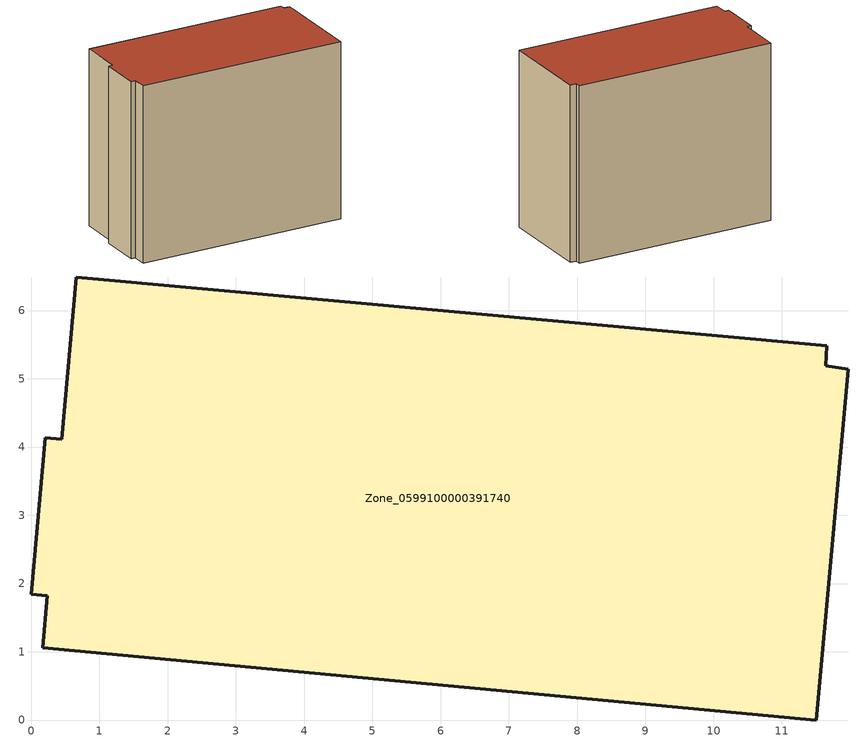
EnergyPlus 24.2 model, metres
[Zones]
Zone_0599100000391740
 floor ground (C_G): 0.17,1.06 0.24,1.82 0,1.84 0.21,4.13 0.45,4.11 0.67,6.49 11.66,5.49 11.64,5.19 11.97,5.14 11.51,0 z0
 wall outside (C_F): 0.24,1.82 0.17,1.06 11.51,0 11.97,5.14 11.64,5.19 11.66,5.49 0.67,6.49 0.45,4.11 0.21,4.13 0,1.84 0.24,1.82 z0:9.63
 roof outside (C_R): 11.66,5.49 0.67,6.49 0.45,4.11 0.21,4.13 0,1.84 0.24,1.82 0.17,1.06 11.51,0 11.97,5.14 11.64,5.19 z9.63
[BUILDING]
Pand.0599100000391740: North Axis=0; Terrain=City; Loads Convergence Tolerance Value=0.04; Temperature Convergence Tolerance Value=0.4; Solar Distribution=FullExterior; Maximum Number of Warmup Days=25; Minimum Number of Warmup Days=1
[Site:Location]
Rotterdam.The.Hague.AP_ZH_NLD Design_Conditions: Latitude=51.96; Longitude=4.45; Time Zone=1; Elevation=-4.5
[SITE:GROUNDTEMPERATURE:BUILDINGSURFACE]
18, 18, 18, 18, 18, 18, 18, 18, 18, 18, 18, 18
[MATERIAL] Thermal Absorptance=0.9; Solar Absorptance=0.7; Visible Absorptance=0.7
Name | Roughness | Thickness | Conductivity | Density | Specific Heat
G.TC.1992-2005 | MediumSmooth | 0.15 | 0.06 | 540 | 1210
F.TC.1992-2005 | Rough | 0.3 | 0.12 | 1920 | 840
R.TC.1992-2005 | MediumRough | 0.2 | 0.08 | 1500 | 1000
[CONSTRUCTION]
C_G: G.TC.1992-2005
C_F: F.TC.1992-2005
C_R: R.TC.1992-2005
[ZONE]
Zone_0599100000391740: Type=1; Multiplier=1; Ceiling Height=Autocalculate; Volume=Autocalculate; Floor Area=autocalculate; Part of Total Floor Area=Yes
[ZONEINFILTRATION:DESIGNFLOWRATE]
Infil_Zone_0599100000391740: Zone or ZoneList or Space or SpaceList=Zone_0599100000391740; Schedule=AlwaysOn; Design Flow Rate Calculation Method=Flow/Area; Flow Rate per Floor Area=0.0015; Constant Term Coefficient=1; Temperature Term Coefficient=0; Velocity Term Coefficient=0; Velocity Squared Term Coefficient=0
[HVACTEMPLATE:ZONE:IDEALLOADSAIRSYSTEM]
Zone_0599100000391740: Maximum Heating Supply Air Temperature=50; Minimum Cooling Supply Air Temperature=13; Maximum Heating Supply Air Humidity Ratio=0.0156; Minimum Cooling Supply Air Humidity Ratio=0.0077; Heating Limit=NoLimit; Cooling Limit=NoLimit; Dehumidification Control Type=ConstantSensibleHeatRatio; Cooling Sensible Heat Ratio=0.7; Dehumidification Setpoint=60; Humidification Control Type=None; Humidification Setpoint=30; Outdoor Air Method=None; Outdoor Air Flow Rate per Person=0.00944; Outdoor Air Flow Rate per Zone Floor Area=0; Outdoor Air Flow Rate per Zone=0; Demand Controlled Ventilation Type=None; Outdoor Air Economizer Type=NoEconomizer; Heat Recovery Type=None; Sensible Heat Recovery Effectiveness=0.7; Latent Heat Recovery Effectiveness=0.65
[ZONECONTROL:THERMOSTAT]
ThermostatControl_Zone_0599100000391740: Zone or ZoneList=Zone_0599100000391740; Control Type Schedule=DualSetpointControlType; Control 1=Thermostat_Zone_0599100000391740; Temperature Difference Between Cutout And Setpoint=0
[THERMOSTATSETPOINT:DUALSETPOINT]
Thermostat_Zone_0599100000391740: Heating Setpoint Temperature Schedule=HeatingSetpoint_Zone_0599100000391740; Cooling Setpoint Temperature Schedule=CoolingSetpoint_Zone_0599100000391740
[SCHEDULE:COMPACT]
HeatingSetpoint_Zone_0599100000391740: Through: 12/31, For: AllDays, Until: 24:00, 21
CoolingSetpoint_Zone_0599100000391740: Through: 12/31, For: AllDays, Until: 24:00, 24
DualSetpointControlType: Through: 12/31, For: AllDays, Until: 24:00, 4
AlwaysOn: Through: 12/31, For: AllDays, Until: 24:00, 1
